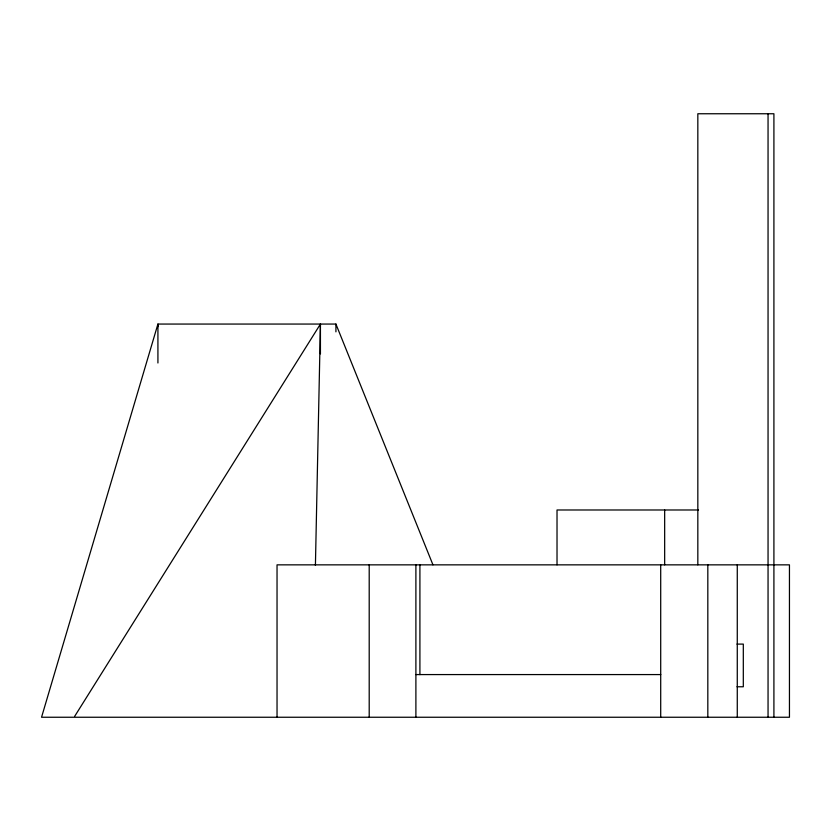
<?xml version="1.0" encoding="UTF-8"?>
<svg xmlns="http://www.w3.org/2000/svg" width="831" height="831" viewBox="0 0 831 831"><rect width="100%" height="100%" fill="white"/><g stroke="black" fill="none" stroke-linecap="round" stroke-linejoin="round"><path stroke-width="1.25" d="M315.416 565.423L320.434 324.059L74.707 716.27M432.961 564.851L335.921 324.059L157.921 324.059L41.55 717.246L789.45 717.246L789.45 564.851L277.035 564.851L277.035 717.246M698.518 509.985L557.019 509.985L557.019 564.851M736.993 644.098L743.309 644.098L743.309 686.77L736.993 686.77M415.895 674.575L660.78 674.575M158.015 326.656L157.921 324.059L157.921 362.991M773.91 717.246L773.91 113.754L697.832 113.754L697.832 564.851M768.052 113.754L768.052 717.246M737.274 564.851L737.274 717.246M707.825 564.851L707.825 717.246M664.665 509.985L664.665 564.851M660.707 564.851L660.707 717.246M419.915 564.851L419.915 674.627M415.895 564.851L415.895 717.246M369.203 564.851L369.203 717.246M335.921 324.059L335.921 331.849M320.434 324.059L320.434 353.913"/></g></svg>
